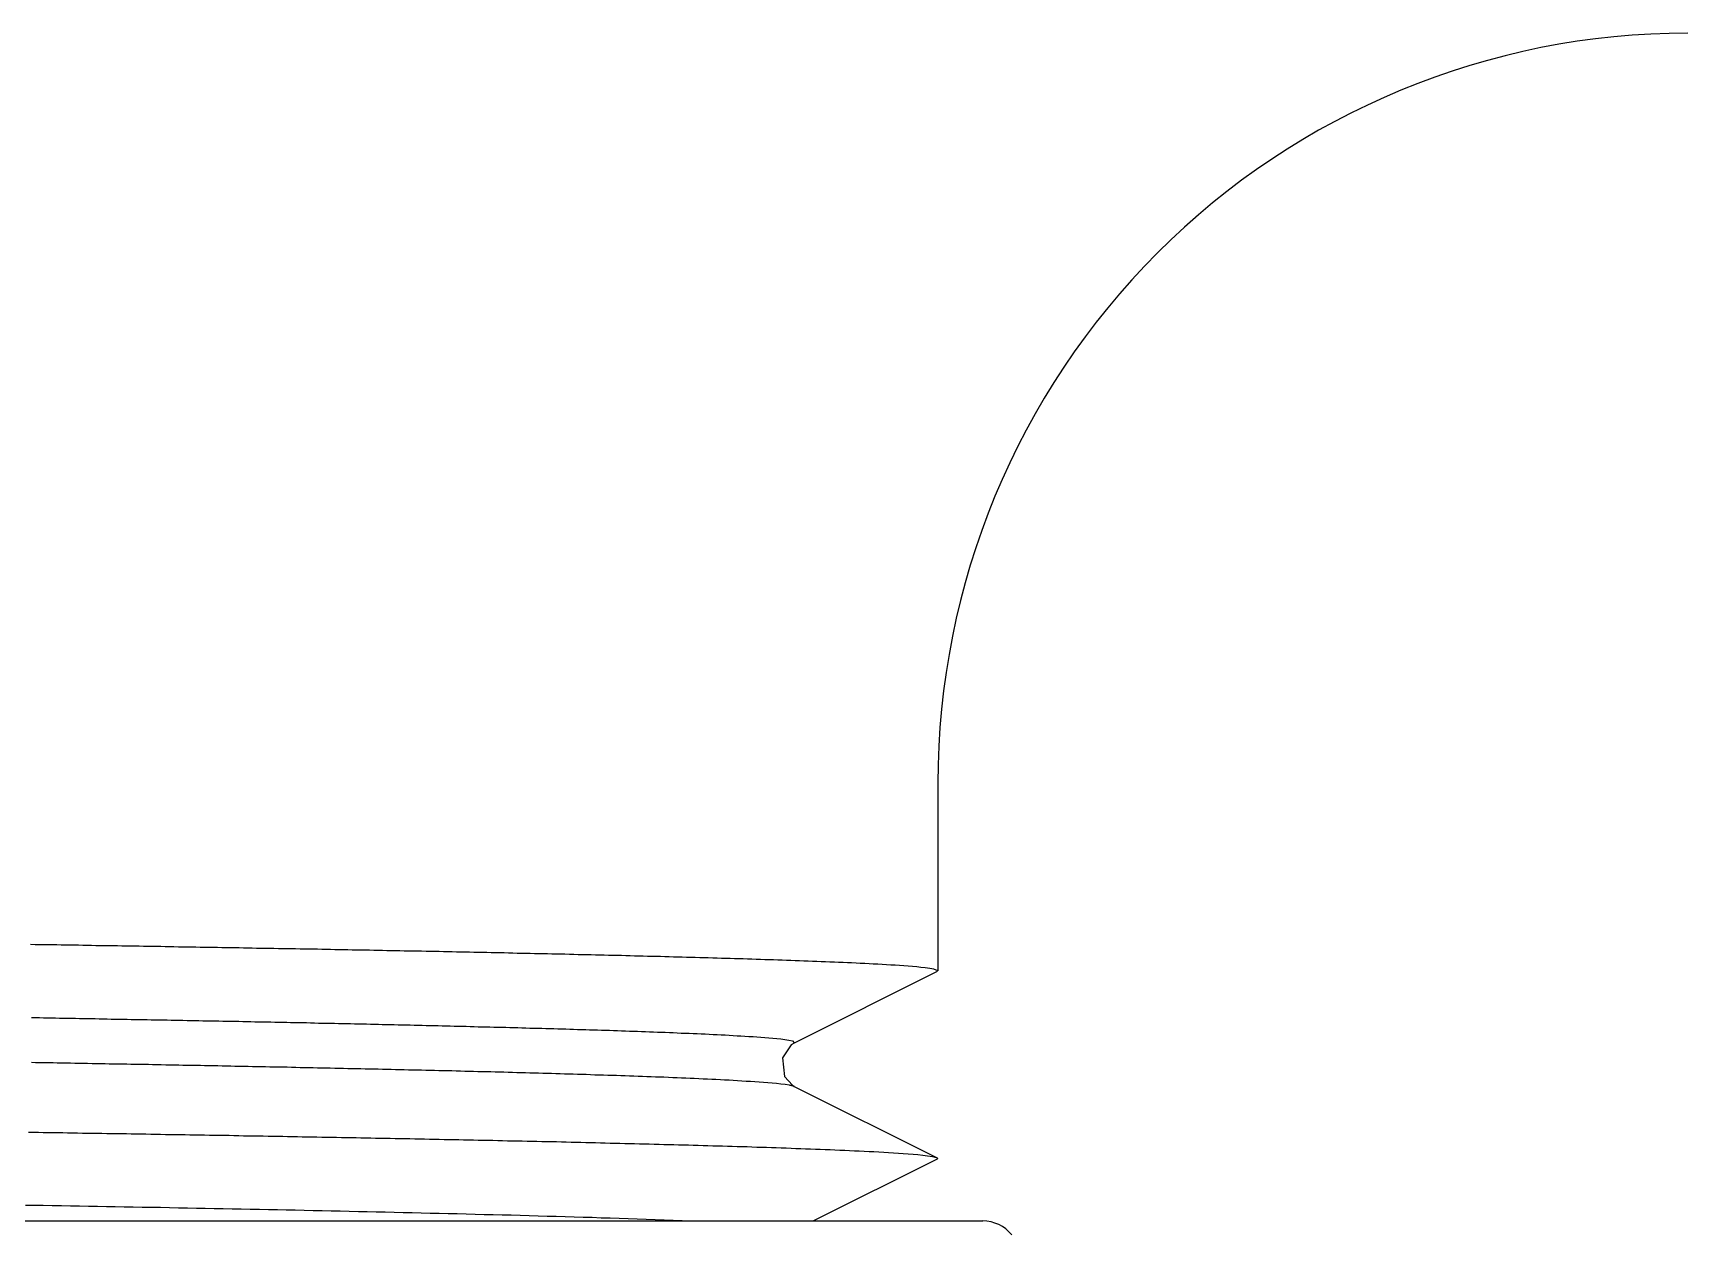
# Model space of a CAD drawing. Header units: millimetres. Extents: x 0 to 3800, y -67 to 2530.
# Drawn here: x 3378.58 to 3392.17, y 837.25 to 847.12 of the extents above; entities that cross this region are included whole.
import ezdxf

# ---------------------------------------------------------------- set-up
doc = ezdxf.new("R2010")
doc.units = ezdxf.units.MM
doc.layers.add('내부선 및 부속', color=4, linetype='Continuous')

msp = doc.modelspace()

# ---------------------------------------------------------------- linework, layer by layer
at = {"layer": '내부선 및 부속', "linetype": 'Continuous'}
for p, q in [((3386.01, 840.962), (3386.01, 839.422)), ((3386.004, 839.416), (3384.831, 838.829)), ((3384.831, 838.474), (3386.004, 837.888)), ((3386.004, 837.876), (3384.99, 837.369)), ((3386.004, 837.888), (3386.01, 837.882)), ((3386.01, 837.882), (3386.004, 837.876)), ((3344.58, 837.369), (3386.378, 837.369))]:
    msp.add_line(p, q, dxfattribs=at)
at = {"layer": '내부선 및 부속', "linetype": 'Continuous', "flags": 128}
for points in [[(3386.01, 839.422), (3385.978, 839.436), (3385.943, 839.442), (3385.907, 839.447), (3385.871, 839.451), (3385.836, 839.454), (3385.801, 839.457), (3385.765, 839.46), (3385.73, 839.463), (3385.694, 839.465), (3385.659, 839.468), (3385.623, 839.47), (3385.587, 839.472), (3385.552, 839.474), (3385.516, 839.476), (3385.48, 839.478), (3385.445, 839.48), (3385.409, 839.482), (3385.373, 839.483), (3385.338, 839.485), (3385.302, 839.487), (3385.267, 839.488), (3385.231, 839.49), (3385.195, 839.491), (3385.16, 839.493), (3385.124, 839.494), (3385.088, 839.496), (3385.053, 839.497), (3385.017, 839.499), (3384.981, 839.5), (3384.946, 839.501), (3384.91, 839.503), (3384.874, 839.504), (3384.839, 839.505), (3384.803, 839.507), (3384.767, 839.508), (3384.732, 839.509), (3384.696, 839.51), (3384.66, 839.512), (3384.625, 839.513), (3384.589, 839.514), (3384.553, 839.515), (3384.518, 839.516), (3384.482, 839.517), (3384.446, 839.518), (3384.411, 839.52), (3384.375, 839.521), (3384.339, 839.522), (3384.304, 839.523), (3384.268, 839.524), (3384.232, 839.525), (3384.197, 839.526), (3384.161, 839.527), (3384.125, 839.528), (3384.09, 839.529), (3384.054, 839.53), (3384.018, 839.531), (3383.983, 839.532), (3383.947, 839.533), (3383.911, 839.534), (3383.876, 839.535), (3383.84, 839.536), (3383.804, 839.537), (3383.769, 839.538), (3383.733, 839.539), (3383.697, 839.54), (3383.662, 839.541), (3383.626, 839.541), (3383.59, 839.542), (3383.555, 839.543), (3383.519, 839.544), (3383.483, 839.545), (3383.448, 839.546), (3383.412, 839.547), (3383.376, 839.548), (3383.341, 839.549), (3383.305, 839.549), (3383.269, 839.55), (3383.234, 839.551), (3383.198, 839.552), (3383.162, 839.553), (3383.127, 839.554), (3383.091, 839.554), (3383.055, 839.555), (3383.02, 839.556), (3382.984, 839.557), (3382.948, 839.558), (3382.913, 839.559), (3382.877, 839.559), (3382.841, 839.56), (3382.805, 839.561), (3382.77, 839.562), (3382.734, 839.563), (3382.698, 839.563), (3382.663, 839.564), (3382.627, 839.565), (3382.591, 839.566), (3382.556, 839.566), (3382.52, 839.567), (3382.484, 839.568), (3382.449, 839.569), (3382.449, 839.569), (3382.413, 839.569), (3382.377, 839.57), (3382.342, 839.571), (3382.306, 839.572), (3382.27, 839.572), (3382.235, 839.573), (3382.199, 839.574), (3382.163, 839.575), (3382.128, 839.575), (3382.092, 839.576), (3382.056, 839.577), (3382.021, 839.578), (3381.985, 839.578), (3381.949, 839.579), (3381.914, 839.58), (3381.878, 839.58), (3381.842, 839.581), (3381.807, 839.582), (3381.771, 839.583), (3381.735, 839.583), (3381.7, 839.584), (3381.664, 839.585), (3381.628, 839.585), (3381.593, 839.586), (3381.557, 839.587), (3381.521, 839.587), (3381.485, 839.588), (3381.45, 839.589), (3381.414, 839.589), (3381.378, 839.59), (3381.343, 839.591), (3381.307, 839.591), (3381.271, 839.592), (3381.236, 839.593), (3381.2, 839.593), (3381.164, 839.594), (3381.129, 839.595), (3381.093, 839.595), (3381.057, 839.596), (3381.022, 839.597), (3380.986, 839.597), (3380.95, 839.598), (3380.915, 839.599), (3380.879, 839.599), (3380.843, 839.6), (3380.808, 839.601), (3380.772, 839.601), (3380.736, 839.602), (3380.701, 839.602), (3380.665, 839.603), (3380.629, 839.604), (3380.594, 839.604), (3380.558, 839.605), (3380.522, 839.606), (3380.487, 839.606), (3380.451, 839.607), (3380.415, 839.607), (3380.38, 839.608), (3380.344, 839.609), (3380.308, 839.609), (3380.272, 839.61), (3380.237, 839.611), (3380.201, 839.611), (3380.165, 839.612), (3380.13, 839.612), (3380.094, 839.613), (3380.058, 839.614), (3380.023, 839.614), (3379.987, 839.615), (3379.951, 839.615), (3379.916, 839.616), (3379.88, 839.617), (3379.844, 839.617), (3379.809, 839.618), (3379.773, 839.618), (3379.737, 839.619), (3379.702, 839.62), (3379.666, 839.62), (3379.63, 839.621), (3379.595, 839.621), (3379.559, 839.622), (3379.523, 839.623), (3379.488, 839.623), (3379.452, 839.624), (3379.416, 839.624), (3379.381, 839.625), (3379.345, 839.625), (3379.309, 839.626), (3379.273, 839.627), (3379.238, 839.627), (3379.202, 839.628), (3379.166, 839.628), (3379.131, 839.629), (3379.095, 839.629), (3379.059, 839.63), (3379.024, 839.631), (3378.988, 839.631), (3378.952, 839.632), (3378.917, 839.632), (3378.881, 839.633), (3378.881, 839.633), (3378.845, 839.633), (3378.81, 839.634), (3378.774, 839.635), (3378.738, 839.635), (3378.703, 839.636), (3378.667, 839.636), (3378.631, 839.637), (3378.596, 839.637), (3378.56, 839.638)], [(3378.567, 839.039), (3378.6, 839.038), (3378.633, 839.038), (3378.666, 839.037), (3378.698, 839.037), (3378.731, 839.036), (3378.764, 839.036), (3378.797, 839.035), (3378.829, 839.034), (3378.862, 839.034), (3378.862, 839.034), (3378.895, 839.033), (3378.928, 839.033), (3378.96, 839.032), (3378.993, 839.031), (3379.026, 839.031), (3379.058, 839.03), (3379.091, 839.03), (3379.124, 839.029), (3379.157, 839.029), (3379.189, 839.028), (3379.222, 839.027), (3379.255, 839.027), (3379.288, 839.026), (3379.32, 839.026), (3379.353, 839.025), (3379.386, 839.024), (3379.419, 839.024), (3379.451, 839.023), (3379.484, 839.023), (3379.517, 839.022), (3379.55, 839.021), (3379.582, 839.021), (3379.615, 839.02), (3379.648, 839.02), (3379.68, 839.019), (3379.713, 839.018), (3379.746, 839.018), (3379.779, 839.017), (3379.811, 839.017), (3379.844, 839.016), (3379.877, 839.015), (3379.91, 839.015), (3379.942, 839.014), (3379.975, 839.013), (3380.008, 839.013), (3380.041, 839.012), (3380.073, 839.012), (3380.106, 839.011), (3380.139, 839.01), (3380.172, 839.01), (3380.204, 839.009), (3380.237, 839.008), (3380.27, 839.008), (3380.302, 839.007), (3380.335, 839.006), (3380.368, 839.006), (3380.401, 839.005), (3380.433, 839.005), (3380.466, 839.004), (3380.499, 839.003), (3380.532, 839.003), (3380.564, 839.002), (3380.597, 839.001), (3380.63, 839.001), (3380.663, 839), (3380.695, 838.999), (3380.728, 838.999), (3380.761, 838.998), (3380.794, 838.997), (3380.826, 838.997), (3380.859, 838.996), (3380.892, 838.995), (3380.924, 838.994), (3380.957, 838.994), (3380.99, 838.993), (3381.023, 838.992), (3381.055, 838.992), (3381.088, 838.991), (3381.121, 838.99), (3381.154, 838.99), (3381.186, 838.989), (3381.219, 838.988), (3381.252, 838.987), (3381.285, 838.987), (3381.317, 838.986), (3381.35, 838.985), (3381.383, 838.985), (3381.416, 838.984), (3381.448, 838.983), (3381.481, 838.982), (3381.514, 838.982), (3381.546, 838.981), (3381.579, 838.98), (3381.612, 838.979), (3381.645, 838.979), (3381.677, 838.978), (3381.71, 838.977), (3381.743, 838.976), (3381.776, 838.976), (3381.808, 838.975), (3381.841, 838.974), (3381.874, 838.973), (3381.907, 838.973), (3381.939, 838.972), (3381.972, 838.971), (3382.005, 838.97), (3382.037, 838.969), (3382.07, 838.969), (3382.103, 838.968), (3382.136, 838.967), (3382.136, 838.967), (3382.168, 838.966), (3382.201, 838.965), (3382.234, 838.964), (3382.267, 838.964), (3382.299, 838.963), (3382.332, 838.962), (3382.365, 838.961), (3382.398, 838.96), (3382.43, 838.959), (3382.463, 838.959), (3382.496, 838.958), (3382.528, 838.957), (3382.561, 838.956), (3382.594, 838.955), (3382.627, 838.954), (3382.659, 838.953), (3382.692, 838.952), (3382.725, 838.951), (3382.758, 838.951), (3382.79, 838.95), (3382.823, 838.949), (3382.856, 838.948), (3382.888, 838.947), (3382.921, 838.946), (3382.954, 838.945), (3382.987, 838.944), (3383.019, 838.943), (3383.052, 838.942), (3383.085, 838.941), (3383.118, 838.94), (3383.15, 838.939), (3383.183, 838.938), (3383.216, 838.937), (3383.248, 838.936), (3383.281, 838.935), (3383.314, 838.934), (3383.347, 838.933), (3383.379, 838.932), (3383.412, 838.931), (3383.445, 838.929), (3383.478, 838.928), (3383.51, 838.927), (3383.543, 838.926), (3383.576, 838.925), (3383.608, 838.924), (3383.641, 838.923), (3383.674, 838.921), (3383.707, 838.92), (3383.739, 838.919), (3383.772, 838.918), (3383.805, 838.916), (3383.837, 838.915), (3383.87, 838.914), (3383.903, 838.912), (3383.936, 838.911), (3383.968, 838.91), (3384.001, 838.908), (3384.034, 838.907), (3384.066, 838.905), (3384.099, 838.904), (3384.132, 838.902), (3384.165, 838.901), (3384.197, 838.899), (3384.23, 838.897), (3384.263, 838.896), (3384.295, 838.894), (3384.328, 838.892), (3384.361, 838.89), (3384.393, 838.888), (3384.426, 838.887), (3384.459, 838.884), (3384.492, 838.882), (3384.524, 838.88), (3384.557, 838.878), (3384.589, 838.875), (3384.622, 838.872), (3384.655, 838.87), (3384.687, 838.866), (3384.72, 838.863), (3384.752, 838.859), (3384.785, 838.854), (3384.817, 838.847), (3384.831, 838.83), (3384.831, 838.83)], [(3384.831, 838.829), (3384.806, 838.814), (3384.733, 838.709), (3384.75, 838.555), (3384.816, 838.484), (3384.831, 838.474)], [(3378.566, 838.672), (3378.601, 838.671), (3378.637, 838.67), (3378.672, 838.67), (3378.708, 838.669), (3378.744, 838.669), (3378.779, 838.668), (3378.815, 838.667), (3378.85, 838.667), (3378.886, 838.666), (3378.922, 838.665), (3378.957, 838.665), (3378.993, 838.664), (3379.028, 838.664), (3379.064, 838.663), (3379.1, 838.662), (3379.135, 838.662), (3379.171, 838.661), (3379.206, 838.66), (3379.242, 838.66), (3379.278, 838.659), (3379.313, 838.659), (3379.349, 838.658), (3379.384, 838.657), (3379.42, 838.657), (3379.455, 838.656), (3379.491, 838.655), (3379.527, 838.655), (3379.562, 838.654), (3379.598, 838.653), (3379.633, 838.653), (3379.669, 838.652), (3379.705, 838.651), (3379.74, 838.651), (3379.776, 838.65), (3379.811, 838.649), (3379.847, 838.649), (3379.883, 838.648), (3379.918, 838.647), (3379.954, 838.647), (3379.989, 838.646), (3380.025, 838.645), (3380.061, 838.645), (3380.096, 838.644), (3380.132, 838.643), (3380.167, 838.643), (3380.203, 838.642), (3380.238, 838.641), (3380.274, 838.64), (3380.31, 838.64), (3380.345, 838.639), (3380.381, 838.638), (3380.416, 838.638), (3380.452, 838.637), (3380.488, 838.636), (3380.523, 838.635), (3380.559, 838.635), (3380.594, 838.634), (3380.63, 838.633), (3380.666, 838.633), (3380.701, 838.632), (3380.737, 838.631), (3380.772, 838.63), (3380.808, 838.63), (3380.844, 838.629), (3380.879, 838.628), (3380.915, 838.627), (3380.95, 838.627), (3380.986, 838.626), (3381.021, 838.625), (3381.057, 838.624), (3381.093, 838.624), (3381.128, 838.623), (3381.164, 838.622), (3381.199, 838.621), (3381.235, 838.621), (3381.271, 838.62), (3381.306, 838.619), (3381.342, 838.618), (3381.377, 838.617), (3381.413, 838.617), (3381.449, 838.616), (3381.484, 838.615), (3381.52, 838.614), (3381.555, 838.613), (3381.591, 838.613), (3381.626, 838.612), (3381.662, 838.611), (3381.698, 838.61), (3381.698, 838.61), (3381.733, 838.609), (3381.769, 838.609), (3381.804, 838.608), (3381.84, 838.607), (3381.876, 838.606), (3381.911, 838.605), (3381.947, 838.604), (3381.982, 838.603), (3382.018, 838.603), (3382.054, 838.602), (3382.089, 838.601), (3382.125, 838.6), (3382.16, 838.599), (3382.196, 838.598), (3382.231, 838.597), (3382.267, 838.596), (3382.303, 838.595), (3382.338, 838.595), (3382.374, 838.594), (3382.409, 838.593), (3382.445, 838.592), (3382.481, 838.591), (3382.516, 838.59), (3382.552, 838.589), (3382.587, 838.588), (3382.623, 838.587), (3382.658, 838.586), (3382.694, 838.585), (3382.73, 838.584), (3382.765, 838.583), (3382.801, 838.582), (3382.836, 838.581), (3382.872, 838.58), (3382.908, 838.579), (3382.943, 838.578), (3382.979, 838.577), (3383.014, 838.576), (3383.05, 838.575), (3383.085, 838.574), (3383.121, 838.573), (3383.157, 838.571), (3383.192, 838.57), (3383.228, 838.569), (3383.263, 838.568), (3383.299, 838.567), (3383.334, 838.566), (3383.37, 838.565), (3383.406, 838.563), (3383.441, 838.562), (3383.477, 838.561), (3383.512, 838.56), (3383.548, 838.559), (3383.584, 838.557), (3383.619, 838.556), (3383.655, 838.555), (3383.69, 838.553), (3383.726, 838.552), (3383.761, 838.551), (3383.797, 838.55), (3383.833, 838.548), (3383.868, 838.547), (3383.904, 838.545), (3383.939, 838.544), (3383.975, 838.542), (3384.01, 838.541), (3384.046, 838.539), (3384.082, 838.537), (3384.117, 838.536), (3384.153, 838.534), (3384.188, 838.532), (3384.224, 838.53), (3384.259, 838.528), (3384.295, 838.527), (3384.33, 838.525), (3384.366, 838.522), (3384.401, 838.52), (3384.437, 838.518), (3384.472, 838.516), (3384.508, 838.514), (3384.543, 838.511), (3384.579, 838.509), (3384.615, 838.506), (3384.65, 838.503), (3384.686, 838.5), (3384.721, 838.496), (3384.756, 838.491), (3384.791, 838.486), (3384.791, 838.486)], [(3384.791, 838.486), (3384.792, 838.486), (3384.792, 838.485), (3384.792, 838.485), (3384.792, 838.485), (3384.793, 838.485), (3384.793, 838.485), (3384.793, 838.485), (3384.793, 838.485), (3384.794, 838.485), (3384.794, 838.485), (3384.794, 838.485), (3384.794, 838.485), (3384.795, 838.485), (3384.795, 838.485), (3384.795, 838.485), (3384.795, 838.485), (3384.796, 838.485), (3384.796, 838.485), (3384.796, 838.485), (3384.796, 838.485), (3384.797, 838.485), (3384.797, 838.484), (3384.797, 838.484), (3384.797, 838.484), (3384.798, 838.484), (3384.798, 838.484), (3384.798, 838.484), (3384.798, 838.484), (3384.799, 838.484), (3384.799, 838.484), (3384.799, 838.484), (3384.799, 838.484), (3384.8, 838.484), (3384.8, 838.484), (3384.8, 838.484), (3384.801, 838.484), (3384.801, 838.484), (3384.801, 838.484), (3384.801, 838.484), (3384.802, 838.484), (3384.802, 838.483), (3384.802, 838.483), (3384.802, 838.483), (3384.803, 838.483), (3384.803, 838.483), (3384.803, 838.483), (3384.803, 838.483), (3384.804, 838.483), (3384.804, 838.483), (3384.804, 838.483), (3384.804, 838.483), (3384.805, 838.483), (3384.805, 838.483), (3384.805, 838.483), (3384.805, 838.483), (3384.806, 838.483), (3384.806, 838.483), (3384.806, 838.483), (3384.806, 838.483), (3384.807, 838.482), (3384.807, 838.482), (3384.807, 838.482), (3384.807, 838.482), (3384.808, 838.482), (3384.808, 838.482), (3384.808, 838.482), (3384.808, 838.482), (3384.809, 838.482), (3384.809, 838.482), (3384.809, 838.482), (3384.809, 838.482), (3384.81, 838.482), (3384.81, 838.482), (3384.81, 838.482), (3384.81, 838.482), (3384.811, 838.482), (3384.811, 838.482), (3384.811, 838.481), (3384.811, 838.481), (3384.812, 838.481), (3384.812, 838.481), (3384.812, 838.481), (3384.813, 838.481), (3384.813, 838.481), (3384.813, 838.481), (3384.813, 838.481), (3384.814, 838.481), (3384.814, 838.481), (3384.814, 838.481), (3384.814, 838.481), (3384.815, 838.481), (3384.815, 838.481), (3384.815, 838.481), (3384.815, 838.48), (3384.816, 838.48), (3384.816, 838.48), (3384.816, 838.48), (3384.816, 838.48), (3384.817, 838.48), (3384.817, 838.48), (3384.817, 838.48), (3384.817, 838.48), (3384.817, 838.48), (3384.818, 838.48), (3384.818, 838.48), (3384.818, 838.48), (3384.818, 838.48), (3384.819, 838.48), (3384.819, 838.48), (3384.819, 838.479), (3384.819, 838.479), (3384.82, 838.479), (3384.82, 838.479), (3384.82, 838.479), (3384.82, 838.479), (3384.821, 838.479), (3384.821, 838.479), (3384.821, 838.479), (3384.821, 838.479), (3384.822, 838.479), (3384.822, 838.479), (3384.822, 838.479), (3384.822, 838.478), (3384.823, 838.478), (3384.823, 838.478), (3384.823, 838.478), (3384.823, 838.478), (3384.824, 838.478), (3384.824, 838.478), (3384.824, 838.478), (3384.824, 838.478), (3384.825, 838.478), (3384.825, 838.478), (3384.825, 838.478), (3384.825, 838.477), (3384.826, 838.477), (3384.826, 838.477), (3384.826, 838.477), (3384.826, 838.477), (3384.826, 838.477), (3384.827, 838.477), (3384.827, 838.477), (3384.827, 838.477), (3384.827, 838.477), (3384.828, 838.476), (3384.828, 838.476), (3384.828, 838.476), (3384.828, 838.476), (3384.829, 838.476), (3384.829, 838.476), (3384.829, 838.476), (3384.829, 838.476), (3384.83, 838.476), (3384.83, 838.476), (3384.83, 838.475), (3384.83, 838.475), (3384.831, 838.475), (3384.831, 838.475), (3384.831, 838.475), (3384.831, 838.475), (3384.831, 838.475)], [(3378.543, 838.098), (3378.584, 838.098), (3378.624, 838.097), (3378.664, 838.096), (3378.704, 838.096), (3378.744, 838.095), (3378.784, 838.095), (3378.824, 838.094), (3378.864, 838.093), (3378.905, 838.093), (3378.945, 838.092), (3378.985, 838.091), (3379.025, 838.091), (3379.065, 838.09), (3379.105, 838.089), (3379.145, 838.089), (3379.186, 838.088), (3379.226, 838.088), (3379.266, 838.087), (3379.306, 838.086), (3379.346, 838.086), (3379.386, 838.085), (3379.426, 838.084), (3379.466, 838.084), (3379.507, 838.083), (3379.547, 838.082), (3379.587, 838.082), (3379.627, 838.081), (3379.667, 838.08), (3379.707, 838.08), (3379.747, 838.079), (3379.788, 838.078), (3379.828, 838.078), (3379.868, 838.077), (3379.908, 838.076), (3379.948, 838.076), (3379.988, 838.075), (3380.028, 838.074), (3380.068, 838.074), (3380.109, 838.073), (3380.149, 838.072), (3380.189, 838.072), (3380.229, 838.071), (3380.269, 838.07), (3380.309, 838.069), (3380.349, 838.069), (3380.39, 838.068), (3380.43, 838.067), (3380.47, 838.067), (3380.51, 838.066), (3380.55, 838.065), (3380.59, 838.065), (3380.63, 838.064), (3380.67, 838.063), (3380.711, 838.062), (3380.751, 838.062), (3380.791, 838.061), (3380.831, 838.06), (3380.871, 838.06), (3380.911, 838.059), (3380.951, 838.058), (3380.992, 838.057), (3381.032, 838.057), (3381.072, 838.056), (3381.072, 838.056), (3381.112, 838.055), (3381.152, 838.054), (3381.192, 838.054), (3381.232, 838.053), (3381.272, 838.052), (3381.313, 838.051), (3381.353, 838.051), (3381.393, 838.05), (3381.433, 838.049), (3381.473, 838.048), (3381.513, 838.048), (3381.553, 838.047), (3381.594, 838.046), (3381.634, 838.045), (3381.674, 838.045), (3381.714, 838.044), (3381.754, 838.043), (3381.794, 838.042), (3381.834, 838.041), (3381.874, 838.041), (3381.915, 838.04), (3381.955, 838.039), (3381.995, 838.038), (3382.035, 838.037), (3382.075, 838.037), (3382.115, 838.036), (3382.155, 838.035), (3382.196, 838.034), (3382.236, 838.033), (3382.276, 838.033), (3382.316, 838.032), (3382.356, 838.031), (3382.396, 838.03), (3382.436, 838.029), (3382.476, 838.028), (3382.517, 838.027), (3382.557, 838.027), (3382.597, 838.026), (3382.637, 838.025), (3382.677, 838.024), (3382.717, 838.023), (3382.757, 838.022), (3382.797, 838.021), (3382.838, 838.02), (3382.878, 838.02), (3382.918, 838.019), (3382.958, 838.018), (3382.998, 838.017), (3383.038, 838.016), (3383.078, 838.015), (3383.119, 838.014), (3383.159, 838.013), (3383.199, 838.012), (3383.239, 838.011), (3383.279, 838.01), (3383.319, 838.009), (3383.359, 838.008), (3383.399, 838.007), (3383.44, 838.006), (3383.48, 838.005), (3383.52, 838.004), (3383.56, 838.003), (3383.6, 838.002), (3383.64, 838.001), (3383.68, 838), (3383.72, 837.999), (3383.761, 837.998), (3383.801, 837.997), (3383.841, 837.996), (3383.881, 837.995), (3383.921, 837.994), (3383.961, 837.993), (3384.001, 837.992), (3384.041, 837.991), (3384.082, 837.989), (3384.122, 837.988), (3384.162, 837.987), (3384.202, 837.986), (3384.242, 837.985), (3384.282, 837.984), (3384.322, 837.982), (3384.362, 837.981), (3384.403, 837.98), (3384.443, 837.979), (3384.483, 837.977), (3384.523, 837.976), (3384.563, 837.975), (3384.603, 837.974), (3384.643, 837.972), (3384.683, 837.971), (3384.723, 837.97), (3384.764, 837.968), (3384.804, 837.967), (3384.844, 837.965), (3384.884, 837.964), (3384.924, 837.962), (3384.964, 837.961), (3385.004, 837.959), (3385.044, 837.958), (3385.084, 837.956), (3385.084, 837.956), (3385.125, 837.955), (3385.165, 837.953), (3385.205, 837.951), (3385.245, 837.95), (3385.285, 837.948), (3385.325, 837.946), (3385.365, 837.944), (3385.405, 837.942), (3385.445, 837.94), (3385.485, 837.938), (3385.525, 837.936), (3385.566, 837.933), (3385.606, 837.931), (3385.646, 837.928), (3385.686, 837.926), (3385.726, 837.923), (3385.766, 837.92), (3385.806, 837.917), (3385.846, 837.914), (3385.886, 837.909), (3385.926, 837.904), (3385.965, 837.898), (3386.004, 837.888), (3386.004, 837.888)], [(3378.517, 837.5), (3378.59, 837.499), (3378.664, 837.498), (3378.738, 837.496), (3378.812, 837.495), (3378.886, 837.494), (3378.96, 837.493), (3379.034, 837.491), (3379.108, 837.49), (3379.182, 837.489), (3379.255, 837.487), (3379.329, 837.486), (3379.403, 837.485), (3379.477, 837.483), (3379.551, 837.482), (3379.625, 837.481), (3379.699, 837.479), (3379.773, 837.478), (3379.847, 837.476), (3379.921, 837.475), (3379.994, 837.473), (3380.068, 837.472), (3380.142, 837.471), (3380.216, 837.469), (3380.29, 837.468), (3380.364, 837.466), (3380.438, 837.465), (3380.512, 837.463), (3380.586, 837.462), (3380.659, 837.46), (3380.733, 837.459), (3380.807, 837.457), (3380.881, 837.456), (3380.955, 837.454), (3381.029, 837.452), (3381.103, 837.451), (3381.177, 837.449), (3381.251, 837.448), (3381.324, 837.446), (3381.398, 837.444), (3381.472, 837.443), (3381.546, 837.441), (3381.62, 837.439), (3381.694, 837.438), (3381.768, 837.436), (3381.842, 837.434), (3381.916, 837.432), (3381.989, 837.431), (3382.063, 837.429), (3382.137, 837.427), (3382.211, 837.425), (3382.285, 837.423), (3382.359, 837.421), (3382.433, 837.419), (3382.507, 837.418), (3382.581, 837.416), (3382.654, 837.414), (3382.728, 837.412), (3382.802, 837.409), (3382.876, 837.407), (3382.95, 837.405), (3383.024, 837.403), (3383.098, 837.401), (3383.172, 837.399), (3383.172, 837.399), (3383.245, 837.396), (3383.319, 837.394), (3383.393, 837.392), (3383.467, 837.389), (3383.541, 837.386), (3383.615, 837.384), (3383.689, 837.381), (3383.763, 837.378), (3383.836, 837.375), (3383.91, 837.372), (3383.984, 837.369), (3383.984, 837.369)]]:
    msp.add_lwpolyline(points, dxfattribs=at)
at = {"layer": '내부선 및 부속', "linetype": 'Continuous'}
for centre, radius, start, end in [((3392.169, 840.962), 6.159, 89.9994, 180.0007), ((3386.378, 837.061), 0.308, 39.0021, 90)]:
    msp.add_arc(centre, radius, start, end, dxfattribs=at)

doc.saveas('drawing.dxf')
